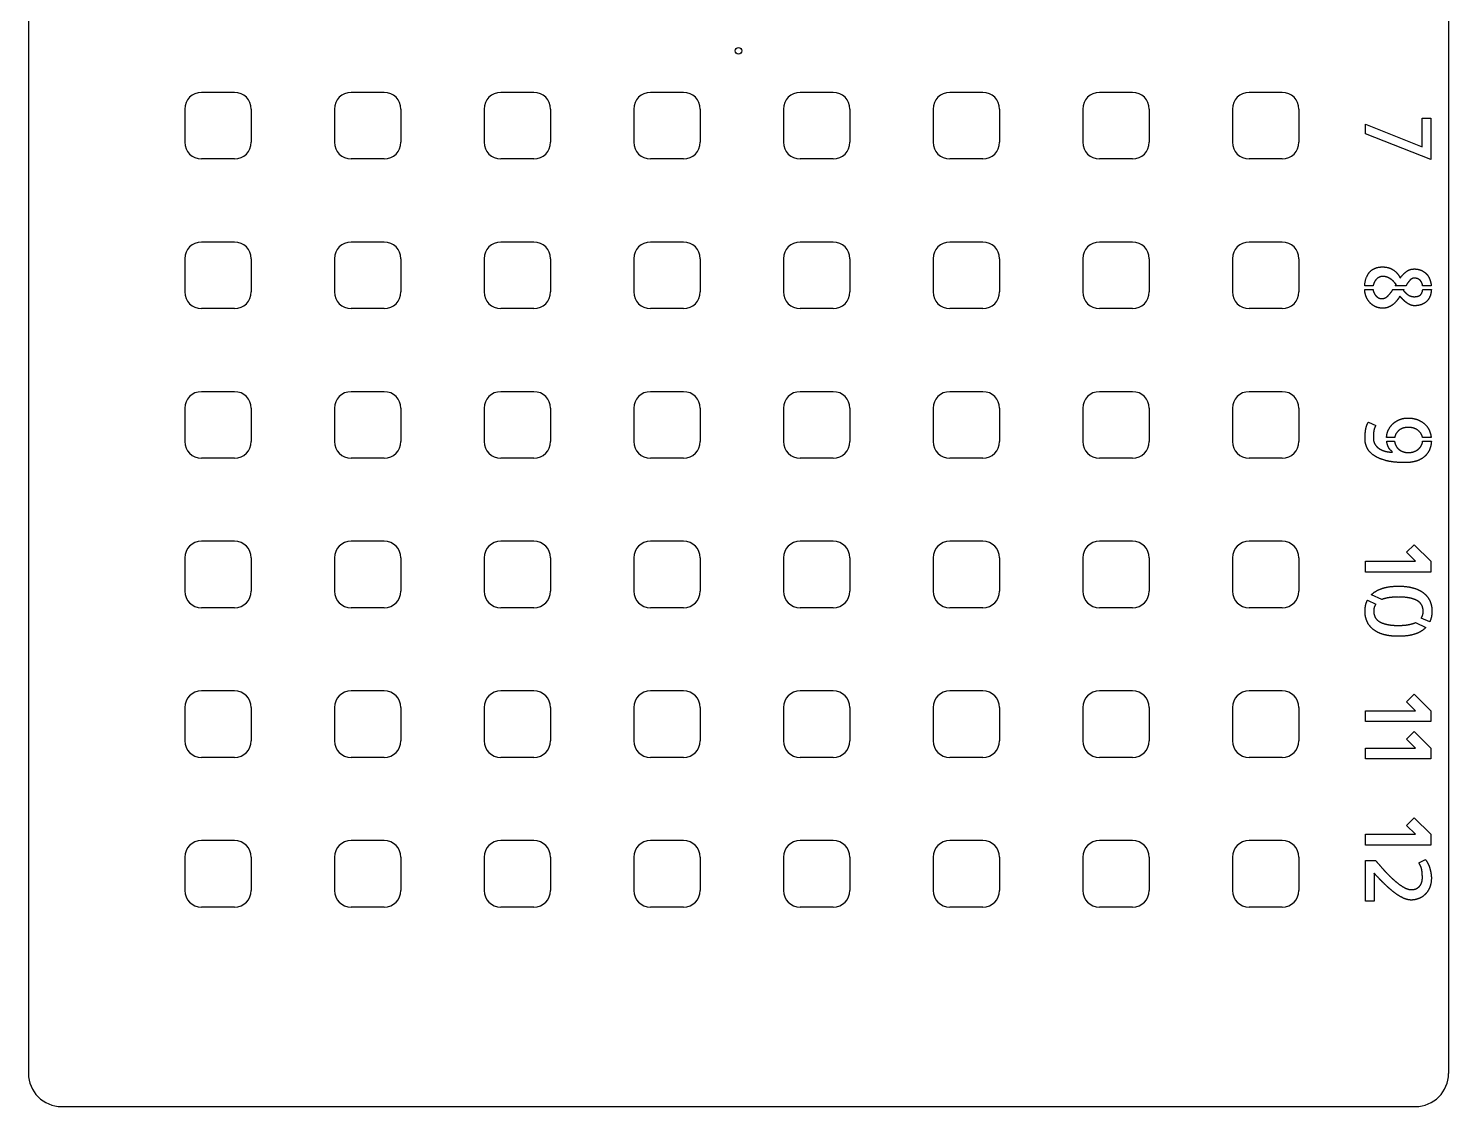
# Model space of a CAD drawing. Extents: x -43 to 43, y -64 to 64.
# Drawn here: x -42.7 to 42.7, y -63.5 to 1.3 of the extents above; entities that cross this region are included whole.
import ezdxf

# ---------------------------------------------------------------- set-up
doc = ezdxf.new("R2010")
doc.units = 0
doc.header["$MEASUREMENT"] = 0
doc.layers.add('VISIBLE', color=7, linetype='CONTINUOUS')

msp = doc.modelspace()

# ---------------------------------------------------------------- linework, layer by layer
at = {"layer": 'VISIBLE'}
for p, q in [((-42.7, 61.5), (-42.7, -61.5)), ((42.7, 57.015), (42.7, -61.5)), ((-30.3, -2.5), (-32.3, -2.5)), ((-21.3, -2.5), (-23.3, -2.5)), ((-12.3, -2.5), (-14.3, -2.5)), ((-3.3, -2.5), (-5.3, -2.5)), ((5.7, -2.5), (3.7, -2.5)), ((14.7, -2.5), (12.7, -2.5)), ((23.7, -2.5), (21.7, -2.5)), ((32.7, -2.5), (30.7, -2.5)), ((-33.3, -3.5), (-33.3, -5.5)), ((-29.3, -3.5), (-29.3, -5.5)), ((-24.3, -3.5), (-24.3, -5.5)), ((-20.3, -3.5), (-20.3, -5.5)), ((-15.3, -3.5), (-15.3, -5.5)), ((-11.3, -3.5), (-11.3, -5.5)), ((-6.3, -3.5), (-6.3, -5.5)), ((-2.3, -3.5), (-2.3, -5.5)), ((2.7, -3.5), (2.7, -5.5)), ((6.7, -3.5), (6.7, -5.5)), ((11.7, -3.5), (11.7, -5.5)), ((15.7, -3.5), (15.7, -5.5)), ((20.7, -3.5), (20.7, -5.5)), ((24.7, -3.5), (24.7, -5.5)), ((29.7, -3.5), (29.7, -5.5)), ((33.7, -3.5), (33.7, -5.5)), ((41.113, -5.769), (41.113, -4.055)), ((41.113, -4.055), (41.636, -4.055)), ((41.636, -4.055), (41.636, -6.528)), ((37.7, -5), (37.7, -4.402)), ((37.7, -4.402), (41.113, -5.769)), ((41.636, -6.528), (37.7, -5)), ((-30.3, -6.5), (-32.3, -6.5)), ((-21.3, -6.5), (-23.3, -6.5)), ((-12.3, -6.5), (-14.3, -6.5)), ((-3.3, -6.5), (-5.3, -6.5)), ((5.7, -6.5), (3.7, -6.5)), ((14.7, -6.5), (12.7, -6.5)), ((23.7, -6.5), (21.7, -6.5)), ((32.7, -6.5), (30.7, -6.5)), ((-30.3, -11.5), (-32.3, -11.5)), ((-21.3, -11.5), (-23.3, -11.5)), ((-12.3, -11.5), (-14.3, -11.5)), ((-3.3, -11.5), (-5.3, -11.5)), ((5.7, -11.5), (3.7, -11.5)), ((14.7, -11.5), (12.7, -11.5)), ((23.7, -11.5), (21.7, -11.5)), ((32.7, -11.5), (30.7, -11.5)), ((-33.3, -12.5), (-33.3, -14.5)), ((-29.3, -12.5), (-29.3, -14.5)), ((-24.3, -12.5), (-24.3, -14.5)), ((-20.3, -12.5), (-20.3, -14.5)), ((-15.3, -12.5), (-15.3, -14.5)), ((-11.3, -12.5), (-11.3, -14.5)), ((-6.3, -12.5), (-6.3, -14.5)), ((-2.3, -12.5), (-2.3, -14.5)), ((2.7, -12.5), (2.7, -14.5)), ((6.7, -12.5), (6.7, -14.5)), ((11.7, -12.5), (11.7, -14.5)), ((15.7, -12.5), (15.7, -14.5)), ((20.7, -12.5), (20.7, -14.5)), ((24.7, -12.5), (24.7, -14.5)), ((29.7, -12.5), (29.7, -14.5)), ((33.7, -12.5), (33.7, -14.5)), ((37.652, -14.349), (38.16, -14.349)), ((38.165, -14.13), (37.657, -14.13)), ((39.356, -14.349), (40.018, -14.349)), ((39.495, -14.13), (39.542, -14.044)), ((40.141, -14.13), (39.495, -14.13)), ((41.658, -14.13), (41.14, -14.13)), ((41.145, -14.349), (41.664, -14.349)), ((-30.3, -15.5), (-32.3, -15.5)), ((-21.3, -15.5), (-23.3, -15.5)), ((-12.3, -15.5), (-14.3, -15.5)), ((-3.3, -15.5), (-5.3, -15.5)), ((5.7, -15.5), (3.7, -15.5)), ((14.7, -15.5), (12.7, -15.5)), ((23.7, -15.5), (21.7, -15.5)), ((32.7, -15.5), (30.7, -15.5)), ((-30.3, -20.5), (-32.3, -20.5)), ((-21.3, -20.5), (-23.3, -20.5)), ((-12.3, -20.5), (-14.3, -20.5)), ((-3.3, -20.5), (-5.3, -20.5)), ((5.7, -20.5), (3.7, -20.5)), ((14.7, -20.5), (12.7, -20.5)), ((23.7, -20.5), (21.7, -20.5)), ((32.7, -20.5), (30.7, -20.5)), ((-33.3, -21.5), (-33.3, -23.5)), ((-29.3, -21.5), (-29.3, -23.5)), ((-24.3, -21.5), (-24.3, -23.5)), ((-20.3, -21.5), (-20.3, -23.5)), ((-15.3, -21.5), (-15.3, -23.5)), ((-11.3, -21.5), (-11.3, -23.5)), ((-6.3, -21.5), (-6.3, -23.5)), ((-2.3, -21.5), (-2.3, -23.5)), ((2.7, -21.5), (2.7, -23.5)), ((6.7, -21.5), (6.7, -23.5)), ((11.7, -21.5), (11.7, -23.5)), ((15.7, -21.5), (15.7, -23.5)), ((20.7, -21.5), (20.7, -23.5)), ((24.7, -21.5), (24.7, -23.5)), ((29.7, -21.5), (29.7, -23.5)), ((33.7, -21.5), (33.7, -23.5)), ((37.882, -22.325), (38.325, -22.534)), ((39.457, -23.265), (38.972, -23.265)), ((38.982, -23.484), (39.452, -23.484)), ((41.652, -23.265), (41.135, -23.265)), ((41.14, -23.484), (41.664, -23.484)), ((-30.3, -24.5), (-32.3, -24.5)), ((-21.3, -24.5), (-23.3, -24.5)), ((-12.3, -24.5), (-14.3, -24.5)), ((-3.3, -24.5), (-5.3, -24.5)), ((5.7, -24.5), (3.7, -24.5)), ((14.7, -24.5), (12.7, -24.5)), ((23.7, -24.5), (21.7, -24.5)), ((32.7, -24.5), (30.7, -24.5)), ((-30.3, -29.5), (-32.3, -29.5)), ((-21.3, -29.5), (-23.3, -29.5)), ((-12.3, -29.5), (-14.3, -29.5)), ((-3.3, -29.5), (-5.3, -29.5)), ((5.7, -29.5), (3.7, -29.5)), ((14.7, -29.5), (12.7, -29.5)), ((23.7, -29.5), (21.7, -29.5)), ((32.7, -29.5), (30.7, -29.5)), ((40.178, -30.162), (40.638, -29.702)), ((40.638, -29.702), (41.636, -30.701)), ((-33.3, -30.5), (-33.3, -32.5)), ((-29.3, -30.5), (-29.3, -32.5)), ((-24.3, -30.5), (-24.3, -32.5)), ((-20.3, -30.5), (-20.3, -32.5)), ((-15.3, -30.5), (-15.3, -32.5)), ((-11.3, -30.5), (-11.3, -32.5)), ((-6.3, -30.5), (-6.3, -32.5)), ((-2.3, -30.5), (-2.3, -32.5)), ((2.7, -30.5), (2.7, -32.5)), ((6.7, -30.5), (6.7, -32.5)), ((11.7, -30.5), (11.7, -32.5)), ((15.7, -30.5), (15.7, -32.5)), ((20.7, -30.5), (20.7, -32.5)), ((24.7, -30.5), (24.7, -32.5)), ((29.7, -30.5), (29.7, -32.5)), ((33.7, -30.5), (33.7, -32.5)), ((37.7, -31.353), (37.7, -30.701)), ((37.7, -30.701), (40.718, -30.701)), ((40.718, -30.701), (40.178, -30.162)), ((41.636, -30.701), (41.636, -31.353)), ((41.636, -31.353), (37.7, -31.353)), ((37.823, -33.031), (38.331, -33.271)), ((38.683, -33.003), (38.058, -32.71)), ((-30.3, -33.5), (-32.3, -33.5)), ((-21.3, -33.5), (-23.3, -33.5)), ((-12.3, -33.5), (-14.3, -33.5)), ((-3.3, -33.5), (-5.3, -33.5)), ((5.7, -33.5), (3.7, -33.5)), ((14.7, -33.5), (12.7, -33.5)), ((23.7, -33.5), (21.7, -33.5)), ((32.7, -33.5), (30.7, -33.5)), ((41.562, -34.349), (41.059, -34.114)), ((40.712, -34.387), (41.332, -34.681)), ((-30.3, -38.5), (-32.3, -38.5)), ((-21.3, -38.5), (-23.3, -38.5)), ((-12.3, -38.5), (-14.3, -38.5)), ((-3.3, -38.5), (-5.3, -38.5)), ((5.7, -38.5), (3.7, -38.5)), ((14.7, -38.5), (12.7, -38.5)), ((23.7, -38.5), (21.7, -38.5)), ((32.7, -38.5), (30.7, -38.5)), ((40.178, -39.147), (40.638, -38.687)), ((40.718, -39.686), (40.178, -39.147)), ((40.638, -38.687), (41.636, -39.686)), ((-33.3, -39.5), (-33.3, -41.5)), ((-29.3, -39.5), (-29.3, -41.5)), ((-24.3, -39.5), (-24.3, -41.5)), ((-20.3, -39.5), (-20.3, -41.5)), ((-15.3, -39.5), (-15.3, -41.5)), ((-11.3, -39.5), (-11.3, -41.5)), ((-6.3, -39.5), (-6.3, -41.5)), ((-2.3, -39.5), (-2.3, -41.5)), ((2.7, -39.5), (2.7, -41.5)), ((6.7, -39.5), (6.7, -41.5)), ((11.7, -39.5), (11.7, -41.5)), ((15.7, -39.5), (15.7, -41.5)), ((20.7, -39.5), (20.7, -41.5)), ((24.7, -39.5), (24.7, -41.5)), ((29.7, -39.5), (29.7, -41.5)), ((33.7, -39.5), (33.7, -41.5)), ((37.7, -40.338), (37.7, -39.686)), ((37.7, -39.686), (40.718, -39.686)), ((41.636, -39.686), (41.636, -40.338)), ((41.636, -40.338), (37.7, -40.338)), ((40.178, -41.401), (40.638, -40.942)), ((40.638, -40.942), (41.636, -41.941)), ((40.718, -41.941), (40.178, -41.401)), ((-30.3, -42.5), (-32.3, -42.5)), ((-21.3, -42.5), (-23.3, -42.5)), ((-12.3, -42.5), (-14.3, -42.5)), ((-3.3, -42.5), (-5.3, -42.5)), ((5.7, -42.5), (3.7, -42.5)), ((14.7, -42.5), (12.7, -42.5)), ((23.7, -42.5), (21.7, -42.5)), ((32.7, -42.5), (30.7, -42.5)), ((37.7, -42.593), (37.7, -41.941)), ((37.7, -41.941), (40.718, -41.941)), ((41.636, -42.593), (37.7, -42.593)), ((41.636, -41.941), (41.636, -42.593)), ((40.178, -46.584), (40.638, -46.124)), ((40.718, -47.123), (40.178, -46.584)), ((40.638, -46.124), (41.636, -47.123)), ((-30.3, -47.5), (-32.3, -47.5)), ((-21.3, -47.5), (-23.3, -47.5)), ((-12.3, -47.5), (-14.3, -47.5)), ((-3.3, -47.5), (-5.3, -47.5)), ((5.7, -47.5), (3.7, -47.5)), ((14.7, -47.5), (12.7, -47.5)), ((23.7, -47.5), (21.7, -47.5)), ((32.7, -47.5), (30.7, -47.5)), ((37.7, -47.775), (37.7, -47.123)), ((37.7, -47.123), (40.718, -47.123)), ((41.636, -47.775), (37.7, -47.775)), ((41.636, -47.123), (41.636, -47.775)), ((-33.3, -48.5), (-33.3, -50.5)), ((-29.3, -48.5), (-29.3, -50.5)), ((-24.3, -48.5), (-24.3, -50.5)), ((-20.3, -48.5), (-20.3, -50.5)), ((-15.3, -48.5), (-15.3, -50.5)), ((-11.3, -48.5), (-11.3, -50.5)), ((-6.3, -48.5), (-6.3, -50.5)), ((-2.3, -48.5), (-2.3, -50.5)), ((2.7, -48.5), (2.7, -50.5)), ((6.7, -48.5), (6.7, -50.5)), ((11.7, -48.5), (11.7, -50.5)), ((15.7, -48.5), (15.7, -50.5)), ((20.7, -48.5), (20.7, -50.5)), ((24.7, -48.5), (24.7, -50.5)), ((29.7, -48.5), (29.7, -50.5)), ((33.7, -48.5), (33.7, -50.5)), ((40.91, -48.833), (41.306, -48.646)), ((37.7, -51.134), (37.7, -48.688)), ((37.7, -48.688), (38.298, -48.688)), ((38.218, -49.463), (38.218, -51.134)), ((38.218, -51.134), (37.7, -51.134)), ((-30.3, -51.5), (-32.3, -51.5)), ((-21.3, -51.5), (-23.3, -51.5)), ((-12.3, -51.5), (-14.3, -51.5)), ((-3.3, -51.5), (-5.3, -51.5)), ((5.7, -51.5), (3.7, -51.5)), ((14.7, -51.5), (12.7, -51.5)), ((23.7, -51.5), (21.7, -51.5)), ((32.7, -51.5), (30.7, -51.5)), ((-40.7, -63.5), (40.7, -63.5))]:
    msp.add_line(p, q, dxfattribs=at)
msp.add_circle((0, 0), 0.2, dxfattribs=at)
for centre, radius, start, end in [((-32.3, -3.5), 1, 90, 180), ((-30.3, -3.5), 1, 0, 90), ((-23.3, -3.5), 1, 90, 180), ((-21.3, -3.5), 1, 0, 90), ((-14.3, -3.5), 1, 90, 180), ((-12.3, -3.5), 1, 0, 90), ((-5.3, -3.5), 1, 90, 180), ((-3.3, -3.5), 1, 0, 90), ((3.7, -3.5), 1, 90, 180), ((5.7, -3.5), 1, 0, 90), ((12.7, -3.5), 1, 90, 180), ((14.7, -3.5), 1, 0, 90), ((21.7, -3.5), 1, 90, 180), ((23.7, -3.5), 1, 0, 90), ((30.7, -3.5), 1, 90, 180), ((32.7, -3.5), 1, 0, 90), ((-32.3, -5.5), 1, 180, 270), ((-30.3, -5.5), 1, 270, 0), ((-23.3, -5.5), 1, 180, 270), ((-21.3, -5.5), 1, 270, 0), ((-14.3, -5.5), 1, 180, 270), ((-12.3, -5.5), 1, 270, 0), ((-5.3, -5.5), 1, 180, 270), ((-3.3, -5.5), 1, 270, 0), ((3.7, -5.5), 1, 180, 270), ((5.7, -5.5), 1, 270, 0), ((12.7, -5.5), 1, 180, 270), ((14.7, -5.5), 1, 270, 0), ((21.7, -5.5), 1, 180, 270), ((23.7, -5.5), 1, 270, 0), ((30.7, -5.5), 1, 180, 270), ((32.7, -5.5), 1, 270, 0), ((-32.3, -12.5), 1, 90, 180), ((-30.3, -12.5), 1, 0, 90), ((-23.3, -12.5), 1, 90, 180), ((-21.3, -12.5), 1, 0, 90), ((-14.3, -12.5), 1, 90, 180), ((-12.3, -12.5), 1, 0, 90), ((-5.3, -12.5), 1, 90, 180), ((-3.3, -12.5), 1, 0, 90), ((3.7, -12.5), 1, 90, 180), ((5.7, -12.5), 1, 0, 90), ((12.7, -12.5), 1, 90, 180), ((14.7, -12.5), 1, 0, 90), ((21.7, -12.5), 1, 90, 180), ((23.7, -12.5), 1, 0, 90), ((30.7, -12.5), 1, 90, 180), ((32.7, -12.5), 1, 0, 90), ((-32.3, -14.5), 1, 180, 270), ((-30.3, -14.5), 1, 270, 0), ((-23.3, -14.5), 1, 180, 270), ((-21.3, -14.5), 1, 270, 0), ((-14.3, -14.5), 1, 180, 270), ((-12.3, -14.5), 1, 270, 0), ((-5.3, -14.5), 1, 180, 270), ((-3.3, -14.5), 1, 270, 0), ((3.7, -14.5), 1, 180, 270), ((5.7, -14.5), 1, 270, 0), ((12.7, -14.5), 1, 180, 270), ((14.7, -14.5), 1, 270, 0), ((21.7, -14.5), 1, 180, 270), ((23.7, -14.5), 1, 270, 0), ((30.7, -14.5), 1, 180, 270), ((32.7, -14.5), 1, 270, 0), ((-32.3, -21.5), 1, 90, 180), ((-30.3, -21.5), 1, 0, 90), ((-23.3, -21.5), 1, 90, 180), ((-21.3, -21.5), 1, 0, 90), ((-14.3, -21.5), 1, 90, 180), ((-12.3, -21.5), 1, 0, 90), ((-5.3, -21.5), 1, 90, 180), ((-3.3, -21.5), 1, 0, 90), ((3.7, -21.5), 1, 90, 180), ((5.7, -21.5), 1, 0, 90), ((12.7, -21.5), 1, 90, 180), ((14.7, -21.5), 1, 0, 90), ((21.7, -21.5), 1, 90, 180), ((23.7, -21.5), 1, 0, 90), ((30.7, -21.5), 1, 90, 180), ((32.7, -21.5), 1, 0, 90), ((-32.3, -23.5), 1, 180, 270), ((-30.3, -23.5), 1, 270, 0), ((-23.3, -23.5), 1, 180, 270), ((-21.3, -23.5), 1, 270, 0), ((-14.3, -23.5), 1, 180, 270), ((-12.3, -23.5), 1, 270, 0), ((-5.3, -23.5), 1, 180, 270), ((-3.3, -23.5), 1, 270, 0), ((3.7, -23.5), 1, 180, 270), ((5.7, -23.5), 1, 270, 0), ((12.7, -23.5), 1, 180, 270), ((14.7, -23.5), 1, 270, 0), ((21.7, -23.5), 1, 180, 270), ((23.7, -23.5), 1, 270, 0), ((30.7, -23.5), 1, 180, 270), ((32.7, -23.5), 1, 270, 0), ((-32.3, -30.5), 1, 90, 180), ((-30.3, -30.5), 1, 0, 90), ((-23.3, -30.5), 1, 90, 180), ((-21.3, -30.5), 1, 0, 90), ((-14.3, -30.5), 1, 90, 180), ((-12.3, -30.5), 1, 0, 90), ((-5.3, -30.5), 1, 90, 180), ((-3.3, -30.5), 1, 0, 90), ((3.7, -30.5), 1, 90, 180), ((5.7, -30.5), 1, 0, 90), ((12.7, -30.5), 1, 90, 180), ((14.7, -30.5), 1, 0, 90), ((21.7, -30.5), 1, 90, 180), ((23.7, -30.5), 1, 0, 90), ((30.7, -30.5), 1, 90, 180), ((32.7, -30.5), 1, 0, 90), ((-32.3, -32.5), 1, 180, 270), ((-30.3, -32.5), 1, 270, 0), ((-23.3, -32.5), 1, 180, 270), ((-21.3, -32.5), 1, 270, 0), ((-14.3, -32.5), 1, 180, 270), ((-12.3, -32.5), 1, 270, 0), ((-5.3, -32.5), 1, 180, 270), ((-3.3, -32.5), 1, 270, 0), ((3.7, -32.5), 1, 180, 270), ((5.7, -32.5), 1, 270, 0), ((12.7, -32.5), 1, 180, 270), ((14.7, -32.5), 1, 270, 0), ((21.7, -32.5), 1, 180, 270), ((23.7, -32.5), 1, 270, 0), ((30.7, -32.5), 1, 180, 270), ((32.7, -32.5), 1, 270, 0), ((-32.3, -39.5), 1, 90, 180), ((-30.3, -39.5), 1, 0, 90), ((-23.3, -39.5), 1, 90, 180), ((-21.3, -39.5), 1, 0, 90), ((-14.3, -39.5), 1, 90, 180), ((-12.3, -39.5), 1, 0, 90), ((-5.3, -39.5), 1, 90, 180), ((-3.3, -39.5), 1, 0, 90), ((3.7, -39.5), 1, 90, 180), ((5.7, -39.5), 1, 0, 90), ((12.7, -39.5), 1, 90, 180), ((14.7, -39.5), 1, 0, 90), ((21.7, -39.5), 1, 90, 180), ((23.7, -39.5), 1, 0, 90), ((30.7, -39.5), 1, 90, 180), ((32.7, -39.5), 1, 0, 90), ((-32.3, -41.5), 1, 180, 270), ((-30.3, -41.5), 1, 270, 0), ((-23.3, -41.5), 1, 180, 270), ((-21.3, -41.5), 1, 270, 0), ((-14.3, -41.5), 1, 180, 270), ((-12.3, -41.5), 1, 270, 0), ((-5.3, -41.5), 1, 180, 270), ((-3.3, -41.5), 1, 270, 0), ((3.7, -41.5), 1, 180, 270), ((5.7, -41.5), 1, 270, 0), ((12.7, -41.5), 1, 180, 270), ((14.7, -41.5), 1, 270, 0), ((21.7, -41.5), 1, 180, 270), ((23.7, -41.5), 1, 270, 0), ((30.7, -41.5), 1, 180, 270), ((32.7, -41.5), 1, 270, 0), ((-32.3, -48.5), 1, 90, 180), ((-30.3, -48.5), 1, 0, 90), ((-23.3, -48.5), 1, 90, 180), ((-21.3, -48.5), 1, 0, 90), ((-14.3, -48.5), 1, 90, 180), ((-12.3, -48.5), 1, 0, 90), ((-5.3, -48.5), 1, 90, 180), ((-3.3, -48.5), 1, 0, 90), ((3.7, -48.5), 1, 90, 180), ((5.7, -48.5), 1, 0, 90), ((12.7, -48.5), 1, 90, 180), ((14.7, -48.5), 1, 0, 90), ((21.7, -48.5), 1, 90, 180), ((23.7, -48.5), 1, 0, 90), ((30.7, -48.5), 1, 90, 180), ((32.7, -48.5), 1, 0, 90), ((-32.3, -50.5), 1, 180, 270), ((-30.3, -50.5), 1, 270, 0), ((-23.3, -50.5), 1, 180, 270), ((-21.3, -50.5), 1, 270, 0), ((-14.3, -50.5), 1, 180, 270), ((-12.3, -50.5), 1, 270, 0), ((-5.3, -50.5), 1, 180, 270), ((-3.3, -50.5), 1, 270, 0), ((3.7, -50.5), 1, 180, 270), ((5.7, -50.5), 1, 270, 0), ((12.7, -50.5), 1, 180, 270), ((14.7, -50.5), 1, 270, 0), ((21.7, -50.5), 1, 180, 270), ((23.7, -50.5), 1, 270, 0), ((30.7, -50.5), 1, 180, 270), ((32.7, -50.5), 1, 270, 0), ((-40.7, -61.5), 2, 180, 270), ((40.7, -61.5), 2, 270, 0)]:
    msp.add_arc(centre, radius, start, end, dxfattribs=at)
for points in [[(37.657, -14.13), (37.689, -13.585), (37.967, -13.291)], [(37.967, -13.291), (38.245, -12.997), (38.72, -12.997)], [(38.752, -13.569), (38.528, -13.569), (38.368, -13.727)], [(38.72, -12.997), (39.115, -12.997), (39.385, -13.182)], [(39.019, -13.62), (38.896, -13.569), (38.752, -13.569)], [(39.239, -13.74), (39.143, -13.671), (39.019, -13.62)], [(39.385, -13.182), (39.655, -13.366), (39.789, -13.665)], [(39.789, -13.665), (39.954, -13.436), (40.16, -13.278)], [(40.16, -13.278), (40.365, -13.12), (40.643, -13.12)], [(40.643, -13.12), (40.873, -13.12), (41.055, -13.2)], [(41.055, -13.2), (41.236, -13.28), (41.364, -13.414)], [(41.364, -13.414), (41.493, -13.548), (41.564, -13.732)], [(37.745, -14.784), (37.662, -14.578), (37.652, -14.349)], [(38.16, -14.349), (38.17, -14.472), (38.218, -14.57)], [(38.368, -13.727), (38.208, -13.884), (38.165, -14.13)], [(39.049, -14.741), (39.212, -14.578), (39.356, -14.349)], [(39.41, -13.892), (39.335, -13.809), (39.239, -13.74)], [(39.542, -14.044), (39.484, -13.975), (39.41, -13.892)], [(40.018, -14.349), (40.002, -14.37), (39.981, -14.413)], [(39.981, -14.413), (40.098, -14.552), (40.258, -14.669)], [(40.371, -13.802), (40.254, -13.932), (40.141, -14.13)], [(40.632, -13.671), (40.489, -13.671), (40.371, -13.802)], [(40.982, -13.796), (40.857, -13.671), (40.632, -13.671)], [(41.14, -14.13), (41.108, -13.921), (40.982, -13.796)], [(41.028, -14.659), (41.135, -14.531), (41.145, -14.349)], [(41.564, -13.732), (41.636, -13.916), (41.658, -14.13)], [(41.664, -14.349), (41.652, -14.616), (41.567, -14.803)], [(37.967, -15.145), (37.828, -14.989), (37.745, -14.784)], [(38.304, -15.39), (38.106, -15.3), (37.967, -15.145)], [(38.218, -14.57), (38.267, -14.669), (38.338, -14.744)], [(38.338, -14.744), (38.41, -14.819), (38.496, -14.861)], [(38.496, -14.861), (38.581, -14.904), (38.673, -14.904)], [(38.673, -14.904), (38.886, -14.904), (39.049, -14.741)], [(39.348, -15.265), (39.222, -15.364), (39.072, -15.422)], [(39.578, -15.035), (39.473, -15.166), (39.348, -15.265)], [(39.772, -14.76), (39.682, -14.904), (39.578, -15.035)], [(39.96, -14.966), (39.858, -14.861), (39.772, -14.76)], [(40.173, -15.15), (40.061, -15.07), (39.96, -14.966)], [(40.405, -15.281), (40.285, -15.23), (40.173, -15.15)], [(40.258, -14.669), (40.418, -14.787), (40.643, -14.787)], [(40.653, -15.331), (40.525, -15.331), (40.405, -15.281)], [(40.643, -14.787), (40.921, -14.787), (41.028, -14.659)], [(41.022, -15.278), (40.846, -15.331), (40.653, -15.331)], [(41.34, -15.107), (41.199, -15.224), (41.022, -15.278)], [(41.567, -14.803), (41.482, -14.989), (41.34, -15.107)], [(38.747, -15.481), (38.502, -15.481), (38.304, -15.39)], [(39.072, -15.422), (38.923, -15.481), (38.747, -15.481)], [(39.388, -22.4), (39.564, -22.245), (39.786, -22.165)], [(39.786, -22.165), (40.007, -22.085), (40.226, -22.085)], [(40.226, -22.085), (40.606, -22.085), (40.87, -22.2)], [(40.87, -22.2), (41.135, -22.314), (41.303, -22.485)], [(37.674, -23.34), (37.674, -23.041), (37.714, -22.779)], [(37.714, -22.779), (37.754, -22.518), (37.882, -22.325)], [(38.202, -22.862), (38.175, -23.041), (38.175, -23.282)], [(38.325, -22.534), (38.229, -22.683), (38.202, -22.862)], [(38.972, -23.265), (38.977, -22.993), (39.094, -22.774)], [(39.094, -22.774), (39.212, -22.555), (39.388, -22.4)], [(39.724, -22.819), (39.5, -22.993), (39.457, -23.265)], [(40.28, -22.646), (39.948, -22.646), (39.724, -22.819)], [(40.849, -22.819), (40.617, -22.646), (40.28, -22.646)], [(41.135, -23.265), (41.081, -22.993), (40.849, -22.819)], [(41.303, -22.485), (41.471, -22.656), (41.554, -22.864)], [(41.554, -22.864), (41.636, -23.073), (41.652, -23.265)], [(37.783, -23.845), (37.674, -23.591), (37.674, -23.34)], [(38.167, -24.304), (37.892, -24.099), (37.783, -23.845)], [(38.175, -23.282), (38.175, -23.5), (38.271, -23.661)], [(38.271, -23.661), (38.367, -23.821), (38.525, -23.925)], [(39.099, -23.872), (39.008, -23.709), (38.982, -23.484)], [(39.307, -24.093), (39.19, -24.034), (39.099, -23.872)], [(39.452, -23.484), (39.468, -23.634), (39.535, -23.757)], [(39.535, -23.757), (39.601, -23.88), (39.708, -23.968)], [(40.868, -23.968), (40.98, -23.88), (41.052, -23.754)], [(41.052, -23.754), (41.123, -23.628), (41.14, -23.484)], [(41.664, -23.484), (41.647, -23.81), (41.524, -24.05)], [(38.907, -24.638), (38.443, -24.51), (38.167, -24.304)], [(38.525, -23.925), (38.683, -24.029), (38.888, -24.083)], [(38.888, -24.083), (39.094, -24.136), (39.319, -24.136)], [(40.077, -24.766), (39.372, -24.766), (38.907, -24.638)], [(39.313, -24.114), (39.313, -24.099), (39.307, -24.093)], [(39.319, -24.136), (39.313, -24.13), (39.313, -24.114)], [(39.708, -23.968), (39.815, -24.056), (39.962, -24.109)], [(39.962, -24.109), (40.109, -24.163), (40.28, -24.163)], [(40.697, -24.691), (40.413, -24.766), (40.077, -24.766)], [(40.28, -24.163), (40.456, -24.163), (40.606, -24.109)], [(40.606, -24.109), (40.755, -24.056), (40.868, -23.968)], [(41.191, -24.454), (40.98, -24.616), (40.697, -24.691)], [(41.524, -24.05), (41.401, -24.291), (41.191, -24.454)], [(38.058, -32.71), (38.309, -32.464), (38.712, -32.331)], [(38.712, -32.331), (39.115, -32.197), (39.687, -32.197)], [(39.687, -32.197), (40.183, -32.197), (40.56, -32.301)], [(40.56, -32.301), (40.937, -32.405), (41.188, -32.6)], [(37.674, -33.703), (37.674, -33.324), (37.823, -33.031)], [(38.331, -33.271), (38.197, -33.437), (38.197, -33.687)], [(39.11, -32.891), (38.859, -32.929), (38.683, -33.003)], [(39.687, -32.849), (39.361, -32.854), (39.11, -32.891)], [(40.381, -32.915), (40.098, -32.854), (39.687, -32.849)], [(40.844, -33.089), (40.665, -32.977), (40.381, -32.915)], [(41.097, -33.362), (41.023, -33.202), (40.844, -33.089)], [(41.188, -32.6), (41.439, -32.796), (41.57, -33.076)], [(41.57, -33.076), (41.7, -33.356), (41.7, -33.703)], [(37.802, -34.334), (37.674, -34.056), (37.674, -33.703)], [(38.197, -33.687), (38.197, -33.885), (38.274, -34.048)], [(38.274, -34.048), (38.352, -34.211), (38.528, -34.323)], [(41.059, -34.114), (41.172, -33.938), (41.172, -33.719)], [(41.172, -33.719), (41.172, -33.522), (41.097, -33.362)], [(41.7, -33.703), (41.7, -34.072), (41.562, -34.349)], [(38.181, -34.809), (37.93, -34.612), (37.802, -34.334)], [(38.811, -35.111), (38.432, -35.006), (38.181, -34.809)], [(38.528, -34.323), (38.704, -34.435), (38.99, -34.496)], [(38.99, -34.496), (39.276, -34.558), (39.687, -34.563)], [(39.687, -34.563), (40.024, -34.558), (40.274, -34.515)], [(40.274, -34.515), (40.525, -34.472), (40.702, -34.392)], [(41.332, -34.681), (41.087, -34.942), (40.675, -35.079)], [(40.702, -34.392), (40.707, -34.387), (40.712, -34.387)], [(39.687, -35.215), (39.19, -35.215), (38.811, -35.111)], [(40.675, -35.079), (40.264, -35.215), (39.687, -35.215)], [(41.306, -48.646), (41.391, -48.741), (41.46, -48.883)], [(38.467, -49.722), (38.32, -49.564), (38.218, -49.463)], [(38.298, -48.688), (38.384, -48.784), (38.531, -48.955)], [(38.531, -48.955), (38.678, -49.126), (38.859, -49.324)], [(38.859, -49.324), (39.041, -49.522), (39.246, -49.719)], [(41.006, -49.003), (40.964, -48.923), (40.91, -48.833)], [(41.073, -49.185), (41.049, -49.083), (41.006, -49.003)], [(41.11, -49.423), (41.097, -49.287), (41.073, -49.185)], [(41.123, -49.767), (41.123, -49.559), (41.11, -49.423)], [(41.46, -48.883), (41.529, -49.025), (41.572, -49.177)], [(41.572, -49.177), (41.615, -49.329), (41.639, -49.479)], [(41.639, -49.479), (41.664, -49.628), (41.664, -49.757)], [(38.795, -50.058), (38.614, -49.88), (38.467, -49.722)], [(39.18, -50.416), (38.977, -50.237), (38.795, -50.058)], [(39.246, -49.719), (39.452, -49.916), (39.663, -50.08)], [(39.663, -50.08), (39.874, -50.243), (40.077, -50.347)], [(40.077, -50.347), (40.28, -50.451), (40.461, -50.451)], [(40.461, -50.451), (40.648, -50.451), (40.774, -50.384)], [(40.774, -50.384), (40.9, -50.317), (40.979, -50.216)], [(40.979, -50.216), (41.059, -50.115), (41.091, -49.994)], [(41.091, -49.994), (41.123, -49.874), (41.123, -49.767)], [(41.551, -50.352), (41.439, -50.6), (41.265, -50.76)], [(41.664, -49.757), (41.664, -50.104), (41.551, -50.352)], [(39.599, -50.745), (39.383, -50.595), (39.18, -50.416)], [(40.037, -50.985), (39.815, -50.894), (39.599, -50.745)], [(40.467, -51.076), (40.259, -51.076), (40.037, -50.985)], [(40.878, -50.998), (40.665, -51.076), (40.467, -51.076)], [(41.265, -50.76), (41.092, -50.921), (40.878, -50.998)]]:
    msp.add_open_spline(points, degree=2, dxfattribs=at)

doc.saveas('drawing.dxf')
